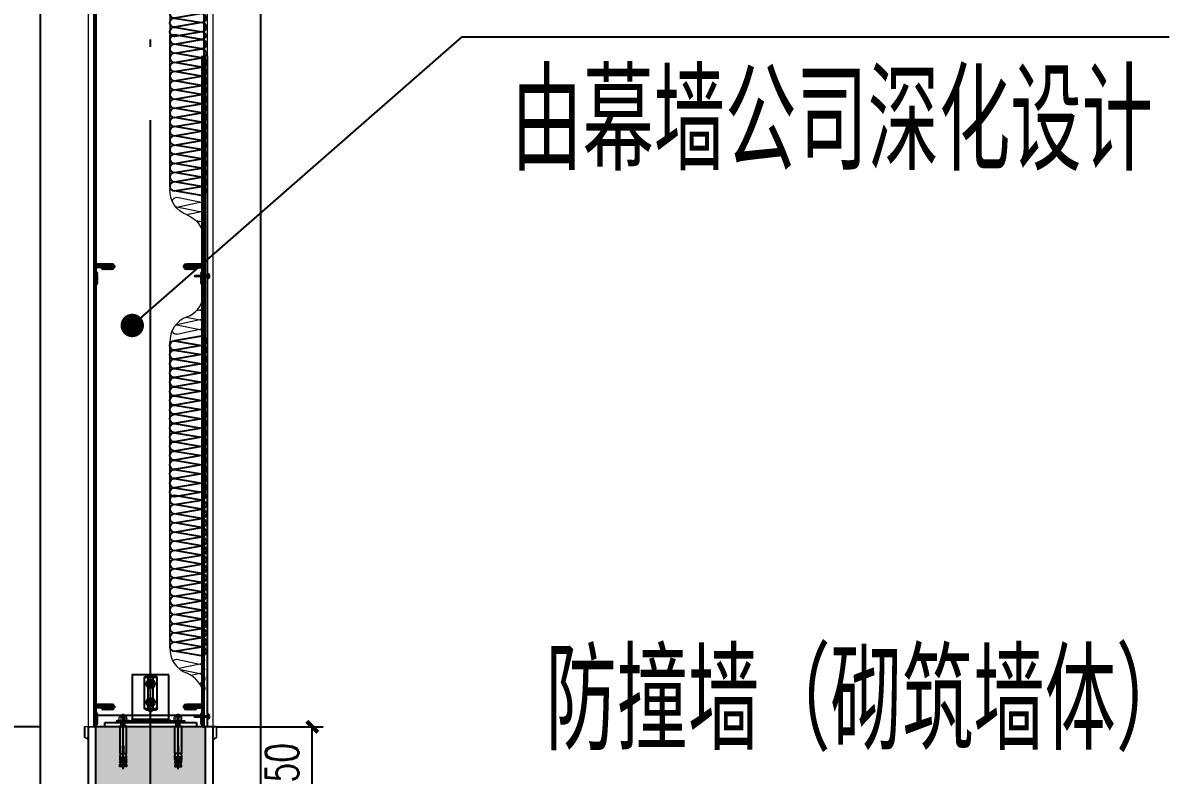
# Model space of a CAD drawing. Extents: x -1899985 to -450366, y 556196 to 2151267.
# Drawn here: x -1752959 to -1749833, y 570126 to 572176 of the extents above; entities that cross this region are included whole.
import ezdxf
from ezdxf.enums import TextEntityAlignment as Align

# ---------------------------------------------------------------- set-up
doc = ezdxf.new("R2010")
doc.units = 0
doc.header["$LTSCALE"] = 1000
doc.header["$MEASUREMENT"] = 0
for name, pattern in [('CENTER', [2, 1.25, -0.25, 0.25, -0.25]), ('DOTE', [2.42, 2, -0.2, 0.02, -0.2]), ('ZN-DASH', [0.35, 0.25, -0.1])]:
    doc.linetypes.add(name, pattern=pattern)
doc.layers.get('Defpoints').update_dxf_attribs({"color": 210})
for name, color, linetype in [('!ZN1-填充-8', 8, 'Continuous'), ('!ZN3-玻璃幕墙-4', 4, 'Continuous'), ('!ZN4-焊缝-8', 8, 'Continuous'), ('!ZN4-辅助材料-1', 1, 'Continuous'), ('!ZN4-配件-11', 11, 'Continuous'), ('!ZN5-钢材投影-40', 40, 'Continuous'), ('!ZN5-钢材断面-2', 2, 'Continuous'), ('!ZN6-虚线-8', 8, 'ZN-DASH'), ('0-钢材投影', 40, 'Continuous'), ('11紧固件', 11, 'Continuous'), ('11配件', 11, 'Continuous'), ('20剖面图$0$AS-COLN', 6, 'Continuous'), ('20剖面图$0$PUB_HATCH', 8, 'Continuous'), ('40钢材投影', 40, 'Continuous'), ('A-AXIS-DOTE', 14, 'DOTE'), ('A-AXIS-DP', 126, 'Continuous'), ('A-AXIS-SYMB', 3, 'Continuous'), ('A-LIN-V', 9, 'Continuous'), ('AS-COLN', 6, 'Continuous'), ('COLUMN', 9, 'Continuous'), ('DOTE', 1, 'CENTER'), ('Fill', 8, 'Continuous'), ('PUB_HATCH', 8, 'Continuous'), ('PUB_TEXT', 7, 'Continuous'), ('五金配件', 11, 'Continuous'), ('焊缝', 8, 'Continuous')]:
    doc.layers.add(name, color=color, linetype=linetype)
for name, color, linetype, lineweight in [('0_CONCRETE-HACH', 8, 'Continuous', 9), ('0_FLASHING-PST', 6, 'Continuous', 15), ('0_SCREW RIVET', 4, 'Continuous', 15), ('welding', 1, 'Continuous', 18), ('彩钢板', 6, 'Continuous', 15)]:
    doc.layers.add(name, color=color, linetype=linetype, lineweight=lineweight)
doc.layers.add('0_INSULATION', color=252, linetype='Continuous', lineweight=9, transparency=0.2)
doc.styles.add('_TCH_DIM', font='SIMPLEX', dxfattribs={"bigfont": 'GBCBIG'})
doc.styles.add('_TCH_DIM_T3', font='SIMPLEX', dxfattribs={"width": 0.705882, "bigfont": 'GBCBIG'})
doc.styles.add('FS', font='simplex.shx', dxfattribs={"width": 0.7, "height": 5, "bigfont": 'TSSDCHN.SHX'})
doc.dimstyles.new('_TCH_ARCH&&30', dxfattribs={"dimtxt": 89.25, "dimasz": 30, "dimexe": 30, "dimexo": 30, "dimgap": 37.875, "dimtad": 1, "dimdec": 0, "dimzin": 0, "dimdsep": 46, "dimtxsty": '_TCH_DIM_T3', "dimblk": 'ARCHTICK', "dimcen": 0.09, "dimclrt": 7, "dimazin": 2, "dimtfac": 1, "dimtdec": 0, "dimtix": 1, "dimtmove": 2, "dimatfit": 3, "dimfxl": 0, "dimtolj": 1, "dimtzin": 0, "dimarcsym": 0})
doc.dimstyles.new('_TCH_ARCH&&80', dxfattribs={"dimtxt": 238, "dimasz": 80, "dimexe": 80, "dimexo": 80, "dimgap": 101, "dimtad": 1, "dimdec": 0, "dimzin": 0, "dimdsep": 46, "dimtxsty": '_TCH_DIM_T3', "dimblk": 'ARCHTICK', "dimcen": 0.09, "dimclrt": 7, "dimazin": 2, "dimtfac": 1, "dimtdec": 0, "dimtix": 1, "dimtmove": 2, "dimatfit": 3, "dimfxl": 0, "dimtolj": 1, "dimtzin": 0, "dimarcsym": 0})

# ---------------------------------------------------------------- blocks, each defined once
blk = doc.blocks.new('G$C845E5159')
at = {"layer": 'COLUMN'}
for points in [[(300, 700), (300, -11000), (-300, -11000), (-300, 700), (300, 700)], [(16800, 700), (16800, -11000), (16200, -11000), (16200, 700), (16800, 700)]]:
    blk.add_lwpolyline(points, dxfattribs=at)
blk = doc.blocks.new('20180403.16475379')
at = {"layer": '!ZN1-填充-8', "ltscale": 2}
blk.add_hatch(color=8, dxfattribs=at).paths.add_polyline_path([(0, -6), (0, 0), (6, 0, -0.414214)])
blk.add_lwpolyline([(0, 0), (0, -6, 0.414214), (6, 0)], format="xyb", dxfattribs=at)
blk = doc.blocks.new('*U64')
at = {"color": 0, "linetype": 'CENTER', "ltscale": 3}
for p, q in [((-14.3, 0), (14.3, 0)), ((0, 14.3), (0, -14.3))]:
    blk.add_line(p, q, dxfattribs=at)
at = {"linetype": 'ByBlock', "ltscale": 10}
blk.add_lwpolyline([(9, 5.2), (0, 10.4), (-9, 5.2), (-9, -5.2), (0, -10.4), (9, -5.2)], close=True, dxfattribs=at)
for radius in [12, 9, 6]:
    blk.add_circle((0, 0), radius, dxfattribs=at)
blk.add_arc((0, 0), 5.19, 180, 90, dxfattribs=at)
blk = doc.blocks.new('ZN-角钢56X56X4')
at = {"layer": '!ZN1-填充-8'}
h = blk.add_hatch(dxfattribs=at)
h.set_pattern_fill('ANSI32', color=256, scale=0.5, style=0)
h.set_pattern_definition([(45, (0, 0), (-3.3676, 3.3676), []), (45, (2.245, 0), (-3.3676, 3.3676), [])])
edge = h.paths.add_edge_path()
edge.add_line((0, 0), (0, 56))
edge.add_line((0, 56), (2.7, 56))
edge.add_arc((2.7, 54.7), 1.33, 360, 90, ccw=False)
edge.add_line((4, 54.7), (4, 10))
edge.add_arc((10, 10), 6, 180, 270)
edge.add_line((10, 4), (54.7, 4))
edge.add_arc((54.7, 2.7), 1.33, 360, 90, ccw=False)
edge.add_line((56, 2.7), (56, 0))
edge.add_line((56, 0), (0, 0))
at = {"layer": '!ZN5-钢材断面-2'}
blk.add_lwpolyline([(0, 0), (0, 56), (2.7, 56, -0.414214), (4, 54.7), (4, 10, 0.414214), (10, 4), (54.7, 4, -0.414214), (56, 2.7), (56, 0), (0, 0)], format="xyb", dxfattribs=at)
blk = doc.blocks.new('2342432')
at = {"layer": '0_INSULATION'}
for p, q in [((-1752476.2, 571366.3), (-1752539.3, 571353.2)), ((-1752512.6, 571373.8), (-1752476.2, 571366.3)), ((-1752476.2, 571392.5), (-1752487.1, 571390.2)), ((-1752483.5, 571394), (-1752476.2, 571392.5)), ((-1752539.3, 571353.2), (-1752476.2, 571340.1)), ((-1752476.2, 571340.1), (-1752539.3, 571326.9)), ((-1752557.8, 570885.5), (-1752557.8, 571304.5)), ((-1752557.8, 571298.9), (-1752557.8, 570885.5)), ((-1752557.8, 570473.3), (-1752557.8, 570885.5)), ((-1752539.4, 570441.6), (-1752476.3, 570428.5)), ((-1752476.3, 570428.5), (-1752533.3, 570416.7)), ((-1752529.1, 570413.2), (-1752476.3, 570402.3)), ((-1752476.3, 570402.3), (-1752499.8, 570397.4))]:
    blk.add_line(p, q, dxfattribs=at)
for centre, radius, start, end in [((-1752539.4, 571444.7), 75.8, 292.1666, 346.2521), ((-1752485.9, 571307), 72, 110.2875, 181.9554), ((-1752485.9, 570470.8), 72, 178.0446, 249.7125), ((-1752541, 570332.4), 77, 9.828, 66.9693)]:
    blk.add_arc(centre, radius, start, end, dxfattribs=at)
at = {"layer": '0_INSULATION', "extrusion": (0, 0, -1)}
for centre, major_axis, ratio, start_param, end_param in [((-1752475.5, 571405.9), (-8.4, -10.7), 0.960759, 4.08278, 5.653576), ((-1752476.2, 571379.4), (0, 13.1), 0.988253, 0, 1.570796), ((-1752476.2, 571379.4), (0, 13.1), 0.988253, 1.570796, 3.141593), ((-1752476.2, 571353.2), (0, 13.1), 0.988253, 0, 1.570796), ((-1752539.3, 571340.1), (0, 13.1), 0.988253, 3.141593, 4.407145), ((-1752539.3, 571340.1), (0, 13.1), 0.988253, 6.139662, 6.283185), ((-1752539.3, 571366.3), (0, 13.1), 0.988253, 3.141593, 3.269368), ((-1752476.2, 571353.2), (0, 13.1), 0.988253, 1.570796, 3.141593), ((-1752476.2, 571327), (0, 13.1), 0.988253, 0, 1.570796), ((-1752476.3, 570441.6), (0, 13.1), 0.988253, 1.570796, 3.141593), ((-1752476.3, 570415.4), (0, 13.1), 0.988253, 0, 1.570796), ((-1752476.3, 570415.4), (0, 13.1), 0.988253, 1.570796, 3.141593), ((-1752475.5, 570388.9), (-8.4, 10.6), 0.960747, 0.629655, 2.200451), ((-1752475.3, 570389.2), (0, 13.1), 0.988253, 1.570796, 3.141593), ((-1752475.3, 570363), (0, 13.1), 0.988253, 0, 1.570796), ((-1752475.3, 570363), (0, 13.1), 0.988253, 1.570796, 2.416555)]:
    blk.add_ellipse(centre, major_axis=major_axis, ratio=ratio, start_param=start_param, end_param=end_param, dxfattribs=at)
at = {"layer": 'Fill'}
for points in [[(-1752459.1, 570885.5, 0.385563), (-1752471.5, 570896.7), (-1752545.5, 570884, -1), (-1752545.5, 570909), (-1752471.5, 570896.7, 1), (-1752471.5, 570921.7), (-1752545.5, 570909, -1), (-1752545.5, 570934), (-1752471.5, 570921.7, 1), (-1752471.5, 570946.7), (-1752545.5, 570934, -1), (-1752545.5, 570959), (-1752471.5, 570946.7, 1), (-1752471.5, 570971.7), (-1752545.5, 570959, -1), (-1752545.5, 570984), (-1752471.5, 570971.7, 1), (-1752471.5, 570996.7), (-1752545.5, 570984, -1), (-1752545.5, 571009), (-1752471.5, 570996.7, 1), (-1752471.5, 571021.7), (-1752545.5, 571009, -1), (-1752545.5, 571034), (-1752471.5, 571021.7, 1), (-1752471.5, 571046.7), (-1752545.5, 571034, -1), (-1752545.5, 571059), (-1752471.5, 571046.7, 1), (-1752471.5, 571071.7), (-1752545.5, 571059, -1), (-1752545.5, 571084), (-1752471.5, 571071.7, 1), (-1752471.5, 571096.7), (-1752545.5, 571084, -1), (-1752545.5, 571109), (-1752471.5, 571096.7, 1), (-1752471.5, 571121.7), (-1752545.5, 571109, -1), (-1752545.5, 571134), (-1752471.5, 571121.7, 1), (-1752471.5, 571146.7), (-1752545.5, 571134, -1), (-1752545.5, 571159), (-1752471.5, 571146.7, 1), (-1752471.5, 571171.7), (-1752545.5, 571159, -1), (-1752545.5, 571184), (-1752471.5, 571171.7, 1), (-1752471.5, 571196.7), (-1752545.5, 571184, -1), (-1752545.5, 571209), (-1752471.5, 571196.7, 1), (-1752471.5, 571221.7), (-1752545.5, 571209, -1), (-1752545.5, 571234), (-1752471.5, 571221.7, 1), (-1752471.5, 571246.7), (-1752545.5, 571234, -1), (-1752545.5, 571259), (-1752471.5, 571246.7, 1), (-1752471.5, 571271.7), (-1752545.5, 571259, -1), (-1752545.5, 571284), (-1752471.5, 571271.7, 1), (-1752471.5, 571296.7), (-1752545.5, 571284, -1), (-1752545.5, 571309), (-1752471.5, 571296.7, 1), (-1752471.5, 571321.7), (-1752545.5, 571309)], [(-1752459.3, 570885.5, -0.355547), (-1752471.5, 570875.5), (-1752545.5, 570888.2, 1), (-1752545.5, 570863.2), (-1752471.5, 570875.5, -1), (-1752471.5, 570850.5), (-1752545.5, 570863.2, 1), (-1752545.5, 570838.2), (-1752471.5, 570850.5, -1), (-1752471.5, 570825.5), (-1752545.5, 570838.2, 1), (-1752545.5, 570813.2), (-1752471.5, 570825.5, -1), (-1752471.5, 570800.5), (-1752545.5, 570813.2, 1), (-1752545.5, 570788.2), (-1752471.5, 570800.5, -1), (-1752471.5, 570775.5), (-1752545.5, 570788.2, 1), (-1752545.5, 570763.2), (-1752471.5, 570775.5, -1), (-1752471.5, 570750.5), (-1752545.5, 570763.2, 1), (-1752545.5, 570738.2), (-1752471.5, 570750.5, -1), (-1752471.5, 570725.5), (-1752545.5, 570738.2, 1), (-1752545.5, 570713.2), (-1752471.5, 570725.5, -1), (-1752471.5, 570700.5), (-1752545.5, 570713.2, 1), (-1752545.5, 570688.2), (-1752471.5, 570700.5, -1), (-1752471.5, 570675.5), (-1752545.5, 570688.2, 1), (-1752545.5, 570663.2), (-1752471.5, 570675.5, -1), (-1752471.5, 570650.5), (-1752545.5, 570663.2, 1), (-1752545.5, 570638.2), (-1752471.5, 570650.5, -1), (-1752471.5, 570625.5), (-1752545.5, 570638.2, 1), (-1752545.5, 570613.2), (-1752471.5, 570625.5, -1), (-1752471.5, 570600.5), (-1752545.5, 570613.2, 1), (-1752545.5, 570588.2), (-1752471.5, 570600.5, -1), (-1752471.5, 570575.5), (-1752545.5, 570588.2, 1), (-1752545.5, 570563.2), (-1752471.5, 570575.5, -1), (-1752471.5, 570550.5), (-1752545.5, 570563.2, 1), (-1752545.5, 570538.2), (-1752471.5, 570550.5, -1), (-1752471.5, 570525.5), (-1752545.5, 570538.2, 1), (-1752545.5, 570513.2), (-1752471.5, 570525.5, -1), (-1752471.5, 570500.5), (-1752545.5, 570513.2, 1), (-1752545.5, 570488.2), (-1752471.5, 570500.5, -1), (-1752471.5, 570475.5), (-1752545.5, 570488.2, 1), (-1752545.5, 570463.2), (-1752471.5, 570475.5, -1), (-1752471.5, 570450.5), (-1752545.5, 570463.2)]]:
    blk.add_lwpolyline(points, format="xyb", dxfattribs=at)
blk = doc.blocks.new('_ArchTick')
at = {"color": 0, "linetype": 'ByBlock', "const_width": 0.4}
blk.add_lwpolyline([(-0.5, -0.5), (0.5, 0.5)], dxfattribs=at)
blk = doc.blocks.new('*D540')
at = {"layer": 'A-AXIS-DP', "color": 0, "lineweight": -2}
for p, q in [((-1752861.7, 570476.7), (-1753292.3, 570476.7)), ((-1753212.3, 568476.7), (-1753212.3, 570476.7)), ((-1752861.7, 568476.7), (-1753292.3, 568476.7))]:
    blk.add_line(p, q, dxfattribs=at)
at = {"layer": 'Defpoints', "color": 0}
for p in [(-1753212.3, 570476.7), (-1752781.7, 570476.7), (-1752781.7, 568476.7)]:
    blk.add_point(p, dxfattribs=at)
at = {"layer": 'A-AXIS-DP', "color": 0, "lineweight": -2, "xscale": 80, "yscale": 80, "zscale": 80}
for p, rotation in [((-1753212.3, 570476.7), 90), ((-1753212.3, 568476.7), 270)]:
    blk.add_blockref('_ArchTick', p, dxfattribs=dict(at, rotation=rotation))
at = {"layer": 'A-AXIS-DP', "color": 7, "insert": (-1753432.3, 569476.7), "char_height": 238, "attachment_point": 5, "rotation": 90, "style": '_TCH_DIM_T3'}
blk.add_mtext('\\A1;2000', dxfattribs=at)
blk = doc.blocks.new('_FZH')
blk.add_lwpolyline([(-0.5, -0.5), (0.5, -0.5), (0.5, 0.5), (-0.5, 0.5)], close=True)
at = {"layer": 'PUB_HATCH'}
blk.add_solid([(-0.5, -0.5), (0.5, -0.5), (-0.5, 0.5), (0.5, 0.5)], dxfattribs=at)
blk = doc.blocks.new('*D542')
at = {"layer": 'A-AXIS-DP', "color": 0, "lineweight": -2}
for p, q in [((-1752380.4, 570476.7), (-1752089.5, 570476.7)), ((-1752119.5, 570226.7), (-1752119.5, 570476.7)), ((-1752380.4, 570226.7), (-1752089.5, 570226.7))]:
    blk.add_line(p, q, dxfattribs=at)
at = {"layer": 'Defpoints', "color": 0}
for p in [(-1752410.4, 570476.7), (-1752119.5, 570476.7), (-1752410.4, 570226.7)]:
    blk.add_point(p, dxfattribs=at)
at = {"layer": 'A-AXIS-DP', "color": 0, "lineweight": -2, "xscale": 30, "yscale": 30, "zscale": 30}
for p, rotation in [((-1752119.5, 570476.7), 90), ((-1752119.5, 570226.7), 270)]:
    blk.add_blockref('_ArchTick', p, dxfattribs=dict(at, rotation=rotation))
at = {"layer": 'A-AXIS-DP', "color": 7, "insert": (-1752202, 570351.7), "char_height": 89.25, "attachment_point": 5, "rotation": 90, "style": '_TCH_DIM_T3'}
blk.add_mtext('\\A1;250', dxfattribs=at)
blk = doc.blocks.new('53456465')
at = {"layer": '!ZN4-焊缝-8', "color": 8, "ltscale": 20}
for centre, start, end in [((-1752710.4, 571711.5), 270, 90), ((-1752710.4, 571711.5), 270, 330), ((-1752710.4, 571706.5), 270, 30), ((-1752704.7, 571732.7), 60, 180), ((-1752699.7, 571732.7), 60, 180), ((-1752699.7, 571732.7), 120, 180), ((-1752694.7, 571732.7), 60, 180), ((-1752694.7, 571732.7), 120, 180), ((-1752690.3, 571728.7), 180, 300), ((-1752689.7, 571732.7), 60, 180), ((-1752689.7, 571732.7), 120, 180), ((-1752685.3, 571728.7), 180, 300), ((-1752685.3, 571728.7), 180, 240), ((-1752684.7, 571732.7), 60, 180), ((-1752684.7, 571732.7), 120, 180), ((-1752680.3, 571728.7), 180, 300), ((-1752680.3, 571728.7), 180, 240), ((-1752679.7, 571732.7), 60, 180), ((-1752679.7, 571732.7), 120, 180), ((-1752675.3, 571728.7), 180, 300), ((-1752675.3, 571728.7), 180, 240), ((-1752674.7, 571732.7), 60, 180), ((-1752674.7, 571732.7), 120, 180), ((-1752670.3, 571728.7), 180, 300), ((-1752670.3, 571728.7), 180, 240), ((-1752669.7, 571732.7), 60, 180), ((-1752669.7, 571732.7), 120, 180), ((-1752665.3, 571728.7), 180, 0), ((-1752665.3, 571728.7), 180, 240), ((-1752664.7, 571732.7), 0, 180), ((-1752664.7, 571732.7), 120, 180), ((-1752464.1, 571732.7), 0, 180), ((-1752463.5, 571728.7), 180, 0), ((-1752459.1, 571732.7), 0, 120), ((-1752464.1, 571732.7), 0, 60), ((-1752463.5, 571728.7), 300, 0), ((-1752458.5, 571728.7), 240, 0), ((-1752454.1, 571732.7), 0, 120), ((-1752459.1, 571732.7), 0, 60), ((-1752458.5, 571728.7), 300, 0), ((-1752453.5, 571728.7), 240, 0), ((-1752449.1, 571732.7), 0, 120), ((-1752454.1, 571732.7), 0, 60), ((-1752453.5, 571728.7), 300, 0), ((-1752448.5, 571728.7), 240, 0), ((-1752444.1, 571732.7), 0, 120), ((-1752449.1, 571732.7), 0, 60), ((-1752448.5, 571728.7), 300, 0), ((-1752443.5, 571728.7), 240, 0), ((-1752439.1, 571732.7), 0, 120), ((-1752444.1, 571732.7), 0, 60), ((-1752443.5, 571728.7), 300, 0), ((-1752438.5, 571728.7), 240, 0), ((-1752434.1, 571732.7), 0, 120), ((-1752439.1, 571732.7), 0, 60), ((-1752429.1, 571732.7), 0, 120), ((-1752434.1, 571732.7), 0, 60), ((-1752424.1, 571732.7), 0, 120), ((-1752429.1, 571732.7), 0, 60), ((-1752418.4, 571711.5), 90, 270), ((-1752418.4, 571706.5), 150, 270), ((-1752418.4, 571711.5), 210, 270), ((-1752710.4, 571706.5), 270, 330), ((-1752710.4, 571701.5), 270, 30), ((-1752710.4, 571701.5), 270, 330), ((-1752710.4, 571696.5), 270, 30), ((-1752710.4, 571696.5), 270, 330), ((-1752710.4, 571691.5), 270, 30), ((-1752710.4, 571691.5), 270, 330), ((-1752710.4, 571686.5), 270, 30), ((-1752418.4, 571701.5), 150, 270), ((-1752418.4, 571696.5), 150, 270), ((-1752418.4, 571691.5), 150, 270), ((-1752418.4, 571686.5), 150, 270), ((-1752418.4, 571706.5), 210, 270), ((-1752418.4, 571701.5), 210, 270), ((-1752418.4, 571696.5), 210, 270), ((-1752418.4, 571691.5), 210, 270), ((-1752704.7, 570532.7), 60, 180), ((-1752699.7, 570532.7), 60, 180), ((-1752699.7, 570532.7), 120, 180), ((-1752694.7, 570532.7), 60, 180), ((-1752694.7, 570532.7), 120, 180), ((-1752690.3, 570528.7), 180, 300), ((-1752689.7, 570532.7), 60, 180), ((-1752689.7, 570532.7), 120, 180), ((-1752685.3, 570528.7), 180, 300), ((-1752685.3, 570528.7), 180, 240), ((-1752684.7, 570532.7), 60, 180), ((-1752684.7, 570532.7), 120, 180), ((-1752680.3, 570528.7), 180, 300), ((-1752680.3, 570528.7), 180, 240), ((-1752679.7, 570532.7), 60, 180), ((-1752679.7, 570532.7), 120, 180), ((-1752675.3, 570528.7), 180, 300), ((-1752675.3, 570528.7), 180, 240), ((-1752674.7, 570532.7), 60, 180), ((-1752674.7, 570532.7), 120, 180), ((-1752670.3, 570528.7), 180, 300), ((-1752670.3, 570528.7), 180, 240), ((-1752669.7, 570532.7), 60, 180), ((-1752669.7, 570532.7), 120, 180), ((-1752665.3, 570528.7), 180, 0), ((-1752665.3, 570528.7), 180, 240), ((-1752664.7, 570532.7), 0, 180), ((-1752664.7, 570532.7), 120, 180), ((-1752464.1, 570532.7), 0, 180), ((-1752463.5, 570528.7), 180, 0), ((-1752459.1, 570532.7), 0, 120), ((-1752464.1, 570532.7), 0, 60), ((-1752463.5, 570528.7), 300, 0), ((-1752458.5, 570528.7), 240, 0), ((-1752454.1, 570532.7), 0, 120), ((-1752459.1, 570532.7), 0, 60), ((-1752458.5, 570528.7), 300, 0), ((-1752453.5, 570528.7), 240, 0), ((-1752449.1, 570532.7), 0, 120), ((-1752454.1, 570532.7), 0, 60), ((-1752453.5, 570528.7), 300, 0), ((-1752448.5, 570528.7), 240, 0), ((-1752444.1, 570532.7), 0, 120), ((-1752449.1, 570532.7), 0, 60), ((-1752448.5, 570528.7), 300, 0), ((-1752443.5, 570528.7), 240, 0), ((-1752439.1, 570532.7), 0, 120), ((-1752444.1, 570532.7), 0, 60), ((-1752443.5, 570528.7), 300, 0), ((-1752438.5, 570528.7), 240, 0), ((-1752434.1, 570532.7), 0, 120), ((-1752439.1, 570532.7), 0, 60), ((-1752429.1, 570532.7), 0, 120), ((-1752434.1, 570532.7), 0, 60), ((-1752424.1, 570532.7), 0, 120), ((-1752429.1, 570532.7), 0, 60), ((-1752710.4, 570511.5), 270, 90), ((-1752710.4, 570511.5), 270, 330), ((-1752710.4, 570506.5), 270, 30), ((-1752710.4, 570506.5), 270, 330), ((-1752710.4, 570501.5), 270, 30), ((-1752710.4, 570501.5), 270, 330), ((-1752710.4, 570496.5), 270, 30), ((-1752710.4, 570496.5), 270, 330), ((-1752710.4, 570491.5), 270, 30), ((-1752710.4, 570491.5), 270, 330), ((-1752710.4, 570486.5), 270, 30), ((-1752418.4, 570511.5), 90, 270), ((-1752418.4, 570506.5), 150, 270), ((-1752418.4, 570501.5), 150, 270), ((-1752418.4, 570496.5), 150, 270), ((-1752418.4, 570491.5), 150, 270), ((-1752418.4, 570486.5), 150, 270), ((-1752418.4, 570511.5), 210, 270), ((-1752418.4, 570506.5), 210, 270), ((-1752418.4, 570501.5), 210, 270), ((-1752418.4, 570496.5), 210, 270), ((-1752418.4, 570491.5), 210, 270)]:
    blk.add_arc(centre, 5, start, end, dxfattribs=at)
at = {"layer": '!ZN4-辅助材料-1'}
for points in [[(-1752542.9, 570611.2, 0.57735), (-1752548.9, 570614.6, -0.267949), (-1752546.9, 570611.2, 0.57735), (-1752552.9, 570614.6, -0.267949), (-1752550.9, 570611.2, 0.57735), (-1752556.9, 570614.6, -0.267949), (-1752554.9, 570611.2, 0.57735), (-1752560.9, 570614.6, -0.267949), (-1752558.9, 570611.2, 0.57735), (-1752564.9, 570614.6, -0.267949), (-1752562.9, 570611.2, 0.57735), (-1752568.9, 570614.6, -0.267949), (-1752566.9, 570611.2, 1), (-1752574.9, 570611.2, 1)], [(-1752542.9, 570526.2, -0.57735), (-1752548.9, 570522.7, 0.267949), (-1752546.9, 570526.2, -0.57735), (-1752552.9, 570522.7, 0.267949), (-1752550.9, 570526.2, -0.57735), (-1752556.9, 570522.7, 0.267949), (-1752554.9, 570526.2, -0.57735), (-1752560.9, 570522.7, 0.267949), (-1752558.9, 570526.2, -0.57735), (-1752564.9, 570522.7, 0.267949), (-1752562.9, 570526.2, -0.57735), (-1752568.9, 570522.7, 0.267949), (-1752566.9, 570526.2, -1), (-1752574.9, 570526.2, -1)]]:
    blk.add_lwpolyline(points, format="xyb", dxfattribs=at)
at = {"layer": '!ZN5-钢材投影-40'}
for p, q in [((-1752714.4, 578848.7), (-1752714.4, 572304.7)), ((-1752414.4, 572304.7), (-1752414.4, 578848.7)), ((-1752714.4, 572304.7), (-1752714.4, 571104.7)), ((-1752414.4, 571104.7), (-1752414.4, 572304.7)), ((-1752714.4, 571104.7), (-1752714.4, 570508.7)), ((-1752414.4, 570508.7), (-1752414.4, 571104.7)), ((-1752714.4, 570508.7), (-1752414.4, 570508.7))]:
    blk.add_line(p, q, dxfattribs=at)
at = {"layer": '!ZN5-钢材投影-40', "ltscale": 50}
blk.add_line((-1752510.4, 570496.7), (-1752610.4, 570496.7), dxfattribs=at)
at = {"layer": '!ZN5-钢材投影-40'}
for points in [[(-1752510.4, 570618.7), (-1752610.4, 570618.7), (-1752610.4, 570488.7), (-1752510.4, 570488.7)], [(-1752542.9, 570611.2), (-1752577.9, 570611.2), (-1752577.9, 570526.2), (-1752542.9, 570526.2), (-1752542.9, 570611.2)]]:
    blk.add_lwpolyline(points, close=True, dxfattribs=at)
at = {"layer": '!ZN6-虚线-8', "ltscale": 30}
for p, q in [((-1752715, 578848.7), (-1752715, 572304.7)), ((-1752709.4, 578848.7), (-1752709.4, 572304.7)), ((-1752715, 572304.7), (-1752715, 571104.7)), ((-1752709.4, 572304.7), (-1752709.4, 571104.7)), ((-1752419.4, 571104.7), (-1752419.4, 572304.7)), ((-1752405.8, 572304.7), (-1752405.8, 571104.7)), ((-1752715, 571104.7), (-1752715, 570476.7)), ((-1752709.4, 571104.7), (-1752709.4, 570508.7)), ((-1752419.4, 570508.7), (-1752419.4, 571104.7)), ((-1752405.8, 571104.7), (-1752405.8, 570477.6))]:
    blk.add_line(p, q, dxfattribs=at)
at = {"layer": '!ZN6-虚线-8', "linetype": 'ZN-DASH', "ltscale": 20}
for p, q in [((-1752566.9, 570609.9), (-1752566.9, 570612.9)), ((-1752566.9, 570526.9), (-1752566.9, 570609.9)), ((-1752553.9, 570612.9), (-1752553.9, 570609.9)), ((-1752553.9, 570609.9), (-1752553.9, 570526.9)), ((-1752566.9, 570524.9), (-1752566.9, 570526.9)), ((-1752553.9, 570526.9), (-1752553.9, 570524.9))]:
    blk.add_line(p, q, dxfattribs=at)
for centre, start, end in [((-1752560.4, 570612.9), 0, 180), ((-1752560.4, 570524.9), 180, 0)]:
    blk.add_arc(centre, 6.5, start, end, dxfattribs=at)
at = {"layer": '0-钢材投影', "ltscale": 10}
for p, q in [((-1752685.4, 570476.7), (-1752685.4, 570488.7)), ((-1752435.4, 570488.7), (-1752435.4, 570476.7))]:
    blk.add_line(p, q, dxfattribs=at)
at = {"layer": '0_CONCRETE-HACH'}
blk.add_line((-1752730.4, 570476.7, 0), (-1752710.4, 570476.7, 0), dxfattribs=at)
at = {"layer": '0_FLASHING-PST'}
for p, q in [((-1752715, 570477.6), (-1752715, 570523.5)), ((-1752715, 570523.5), (-1752714.4, 570523.5)), ((-1752714.4, 570523.5), (-1752714.4, 570477)), ((-1752413.8, 570523.5), (-1752414.4, 570523.5)), ((-1752414.4, 570523.5), (-1752414.4, 570477)), ((-1752413.8, 570477.6), (-1752413.8, 570523.5)), ((-1752740.4, 570447.6), (-1752740.4, 570477.6)), ((-1752740.4, 570477.6), (-1752715, 570477.6)), ((-1752714.4, 570477), (-1752739.8, 570477)), ((-1752739.8, 570477), (-1752739.8, 570447.9)), ((-1752414.4, 570477), (-1752381, 570477)), ((-1752380.4, 570477.6), (-1752413.8, 570477.6)), ((-1752381, 570477), (-1752381, 570447.9)), ((-1752380.4, 570447.6), (-1752380.4, 570477.6)), ((-1752732.4, 570443), (-1752740.4, 570447.6)), ((-1752739.8, 570447.9), (-1752733, 570444)), ((-1752733, 570444), (-1752733, 570447.6)), ((-1752733, 570447.6), (-1752732.4, 570447.6)), ((-1752732.4, 570447.6), (-1752732.4, 570443)), ((-1752388.4, 570447.6), (-1752388.4, 570443)), ((-1752388.4, 570443), (-1752380.4, 570447.6)), ((-1752387.8, 570447.6), (-1752388.4, 570447.6)), ((-1752381, 570447.9), (-1752387.8, 570444)), ((-1752387.8, 570444), (-1752387.8, 570447.6))]:
    blk.add_line(p, q, dxfattribs=at)
at = {"layer": '0_INSULATION'}
for p, q in [((-1752411.8, 572304.7), (-1752411.8, 571104.7)), ((-1752415.8, 571645.9), (-1752415.1, 571764.8))]:
    blk.add_line(p, q, dxfattribs=at)
at = {"layer": '0_INSULATION', "extrusion": (0, 0, -1)}
for centre, start_param, end_param in [((-1752489.4, 570647.7), 5.406397, 6.283185), ((-1752489.3, 570359.3), 6.139662, 6.283185), ((-1752489.3, 570385.5), 3.141593, 3.269368)]:
    blk.add_ellipse(centre, major_axis=(0, 13.1), ratio=0.988253, start_param=start_param, end_param=end_param, dxfattribs=at)
at = {"layer": '0_SCREW RIVET'}
for p, q in [((-1752441.8, 571704.7), (-1752440, 571706.9)), ((-1752440, 571702.4), (-1752441.8, 571704.7)), ((-1752434.6, 571706.9), (-1752440, 571706.9)), ((-1752435, 571702.4), (-1752440, 571702.4)), ((-1752432.8, 571702.4), (-1752434.5, 571702.4)), ((-1752432.4, 571706.9), (-1752434.1, 571706.9)), ((-1752430.6, 571702.4), (-1752432.3, 571702.4)), ((-1752430.2, 571706.9), (-1752431.9, 571706.9)), ((-1752428.4, 571702.4), (-1752430.1, 571702.4)), ((-1752428, 571706.9), (-1752429.7, 571706.9)), ((-1752426.2, 571702.4), (-1752427.9, 571702.4)), ((-1752425.8, 571706.9), (-1752427.5, 571706.9)), ((-1752423.9, 571702.4), (-1752425.7, 571702.4)), ((-1752423.6, 571706.9), (-1752425.3, 571706.9)), ((-1752421.7, 571702.4), (-1752423.4, 571702.4)), ((-1752421.3, 571706.9), (-1752423.1, 571706.9)), ((-1752419.5, 571702.4), (-1752421.2, 571702.4)), ((-1752419.1, 571706.9), (-1752420.8, 571706.9)), ((-1752417.3, 571702.4), (-1752419, 571702.4)), ((-1752416.9, 571706.9), (-1752418.6, 571706.9)), ((-1752415.1, 571702.4), (-1752416.8, 571702.4)), ((-1752414.7, 571706.9), (-1752416.4, 571706.9)), ((-1752412.9, 571702.4), (-1752414.6, 571702.4)), ((-1752412.5, 571706.9), (-1752414.2, 571706.9)), ((-1752410.7, 571702.4), (-1752412.4, 571702.4)), ((-1752410.3, 571706.9), (-1752412, 571706.9)), ((-1752408.5, 571702.4), (-1752410.2, 571702.4)), ((-1752408.1, 571706.9), (-1752409.8, 571706.9)), ((-1752405.8, 571702.4), (-1752408, 571702.4)), ((-1752405.8, 571706.9), (-1752407.6, 571706.9)), ((-1752441.8, 570504.7), (-1752440, 570506.9)), ((-1752440, 570502.4), (-1752441.8, 570504.7)), ((-1752434.6, 570506.9), (-1752440, 570506.9)), ((-1752435, 570502.4), (-1752440, 570502.4)), ((-1752432.8, 570502.4), (-1752434.5, 570502.4)), ((-1752432.4, 570506.9), (-1752434.1, 570506.9)), ((-1752430.6, 570502.4), (-1752432.3, 570502.4)), ((-1752430.2, 570506.9), (-1752431.9, 570506.9)), ((-1752428.4, 570502.4), (-1752430.1, 570502.4)), ((-1752428, 570506.9), (-1752429.7, 570506.9)), ((-1752426.2, 570502.4), (-1752427.9, 570502.4)), ((-1752425.8, 570506.9), (-1752427.5, 570506.9)), ((-1752423.9, 570502.4), (-1752425.7, 570502.4)), ((-1752423.6, 570506.9), (-1752425.3, 570506.9)), ((-1752421.7, 570502.4), (-1752423.4, 570502.4)), ((-1752421.3, 570506.9), (-1752423.1, 570506.9)), ((-1752419.5, 570502.4), (-1752421.2, 570502.4)), ((-1752419.1, 570506.9), (-1752420.8, 570506.9)), ((-1752417.3, 570502.4), (-1752419, 570502.4)), ((-1752416.9, 570506.9), (-1752418.6, 570506.9)), ((-1752415.1, 570502.4), (-1752416.8, 570502.4)), ((-1752414.7, 570506.9), (-1752416.4, 570506.9)), ((-1752412.9, 570502.4), (-1752414.6, 570502.4)), ((-1752412.5, 570506.9), (-1752414.2, 570506.9)), ((-1752410.7, 570502.4), (-1752412.4, 570502.4)), ((-1752410.3, 570506.9), (-1752412, 570506.9)), ((-1752408.5, 570502.4), (-1752410.2, 570502.4)), ((-1752408.1, 570506.9), (-1752409.8, 570506.9)), ((-1752405.8, 570502.4), (-1752408, 570502.4)), ((-1752405.8, 570506.9), (-1752407.6, 570506.9))]:
    blk.add_line(p, q, dxfattribs=at)
for points in [[(-1752403.8, 571700.2), (-1752403.8, 571709.2), (-1752405.8, 571709.2), (-1752405.8, 571700.2)], [(-1752432.8, 571702.4), (-1752432.4, 571706.9), (-1752432.1, 571707.4), (-1752431.9, 571706.9), (-1752432.3, 571702.4), (-1752432.6, 571701.9)], [(-1752430.6, 571702.4), (-1752430.2, 571706.9), (-1752429.9, 571707.4), (-1752429.7, 571706.9), (-1752430.1, 571702.4), (-1752430.4, 571701.9)], [(-1752428.4, 571702.4), (-1752428, 571706.9), (-1752427.7, 571707.4), (-1752427.5, 571706.9), (-1752427.9, 571702.4), (-1752428.2, 571701.9)], [(-1752426.2, 571702.4), (-1752425.8, 571706.9), (-1752425.5, 571707.4), (-1752425.3, 571706.9), (-1752425.7, 571702.4), (-1752425.9, 571701.9)], [(-1752423.9, 571702.4), (-1752423.6, 571706.9), (-1752423.3, 571707.4), (-1752423.1, 571706.9), (-1752423.4, 571702.4), (-1752423.7, 571701.9)], [(-1752421.7, 571702.4), (-1752421.3, 571706.9), (-1752421, 571707.4), (-1752420.8, 571706.9), (-1752421.2, 571702.4), (-1752421.5, 571701.9)], [(-1752419.5, 571702.4), (-1752419.1, 571706.9), (-1752418.8, 571707.4), (-1752418.6, 571706.9), (-1752419, 571702.4), (-1752419.3, 571701.9)], [(-1752417.3, 571702.4), (-1752416.9, 571706.9), (-1752416.6, 571707.4), (-1752416.4, 571706.9), (-1752416.8, 571702.4), (-1752417.1, 571701.9)], [(-1752415.1, 571702.4), (-1752414.7, 571706.9), (-1752414.4, 571707.4), (-1752414.2, 571706.9), (-1752414.6, 571702.4), (-1752414.9, 571701.9)], [(-1752412.9, 571702.4), (-1752412.5, 571706.9), (-1752412.2, 571707.4), (-1752412, 571706.9), (-1752412.4, 571702.4), (-1752412.7, 571701.9)], [(-1752410.7, 571702.4), (-1752410.3, 571706.9), (-1752410, 571707.4), (-1752409.8, 571706.9), (-1752410.2, 571702.4), (-1752410.5, 571701.9)], [(-1752408.5, 571702.4), (-1752408.1, 571706.9), (-1752407.8, 571707.4), (-1752407.6, 571706.9), (-1752408, 571702.4), (-1752408.3, 571701.9)], [(-1752432.8, 570502.4), (-1752432.4, 570506.9), (-1752432.1, 570507.4), (-1752431.9, 570506.9), (-1752432.3, 570502.4), (-1752432.6, 570501.9)], [(-1752430.6, 570502.4), (-1752430.2, 570506.9), (-1752429.9, 570507.4), (-1752429.7, 570506.9), (-1752430.1, 570502.4), (-1752430.4, 570501.9)], [(-1752428.4, 570502.4), (-1752428, 570506.9), (-1752427.7, 570507.4), (-1752427.5, 570506.9), (-1752427.9, 570502.4), (-1752428.2, 570501.9)], [(-1752426.2, 570502.4), (-1752425.8, 570506.9), (-1752425.5, 570507.4), (-1752425.3, 570506.9), (-1752425.7, 570502.4), (-1752425.9, 570501.9)], [(-1752423.9, 570502.4), (-1752423.6, 570506.9), (-1752423.3, 570507.4), (-1752423.1, 570506.9), (-1752423.4, 570502.4), (-1752423.7, 570501.9)], [(-1752421.7, 570502.4), (-1752421.3, 570506.9), (-1752421, 570507.4), (-1752420.8, 570506.9), (-1752421.2, 570502.4), (-1752421.5, 570501.9)], [(-1752419.5, 570502.4), (-1752419.1, 570506.9), (-1752418.8, 570507.4), (-1752418.6, 570506.9), (-1752419, 570502.4), (-1752419.3, 570501.9)], [(-1752417.3, 570502.4), (-1752416.9, 570506.9), (-1752416.6, 570507.4), (-1752416.4, 570506.9), (-1752416.8, 570502.4), (-1752417.1, 570501.9)], [(-1752415.1, 570502.4), (-1752414.7, 570506.9), (-1752414.4, 570507.4), (-1752414.2, 570506.9), (-1752414.6, 570502.4), (-1752414.9, 570501.9)], [(-1752412.9, 570502.4), (-1752412.5, 570506.9), (-1752412.2, 570507.4), (-1752412, 570506.9), (-1752412.4, 570502.4), (-1752412.7, 570501.9)], [(-1752410.7, 570502.4), (-1752410.3, 570506.9), (-1752410, 570507.4), (-1752409.8, 570506.9), (-1752410.2, 570502.4), (-1752410.5, 570501.9)], [(-1752408.5, 570502.4), (-1752408.1, 570506.9), (-1752407.8, 570507.4), (-1752407.6, 570506.9), (-1752408, 570502.4), (-1752408.3, 570501.9)], [(-1752403.8, 570500.2), (-1752403.8, 570509.2), (-1752405.8, 570509.2), (-1752405.8, 570500.2)]]:
    blk.add_lwpolyline(points, close=True, dxfattribs=at)
for points in [[(-1752403.1, 571697.7, 0.414214), (-1752399.1, 571701.7), (-1752399.1, 571707.7, 0.414214), (-1752403.1, 571711.7), (-1752403, 571711.7), (-1752403.8, 571711.7), (-1752403.8, 571697.7), (-1752403, 571697.7)], [(-1752403.1, 570497.7, 0.414214), (-1752399.1, 570501.7), (-1752399.1, 570507.7, 0.414214), (-1752403.1, 570511.7), (-1752403, 570511.7), (-1752403.8, 570511.7), (-1752403.8, 570497.7), (-1752403, 570497.7)]]:
    blk.add_lwpolyline(points, format="xyb", close=True, dxfattribs=at)
for points in [[(-1752441.8, 571704.7), (-1752433.2, 571706), (-1752434.6, 571706.7), (-1752434.6, 571706.6), (-1752435.1, 571706.9)], [(-1752434.2, 571705.9), (-1752434.5, 571702.4), (-1752434.8, 571701.9), (-1752435, 571702.4), (-1752434.7, 571705.8)], [(-1752434.1, 571706.4), (-1752434.1, 571706.9), (-1752434.3, 571707.4), (-1752434.6, 571706.9), (-1752434.6, 571706.6)], [(-1752441.8, 570504.7), (-1752433.2, 570506), (-1752434.6, 570506.7), (-1752434.6, 570506.6), (-1752435.1, 570506.9)], [(-1752434.2, 570505.9), (-1752434.5, 570502.4), (-1752434.8, 570501.9), (-1752435, 570502.4), (-1752434.7, 570505.8)], [(-1752434.1, 570506.4), (-1752434.1, 570506.9), (-1752434.3, 570507.4), (-1752434.6, 570506.9), (-1752434.6, 570506.6)]]:
    blk.add_lwpolyline(points, dxfattribs=at)
at = {"layer": '11配件'}
for points in [[(-1752643.4, 570403.7), (-1752644.4, 570393.7), (-1752626.4, 570393.7), (-1752627.4, 570403.7)], [(-1752477.4, 570403.7), (-1752476.4, 570393.7), (-1752494.4, 570393.7), (-1752493.4, 570403.7)], [(-1752644.4, 570387.7), (-1752626.4, 570387.7), (-1752626.4, 570391.7), (-1752644.4, 570391.7), (-1752644.4, 570387.7), (-1752643.4, 570381.7)], [(-1752626.4, 570387.7), (-1752627.4, 570381.7), (-1752626.4, 570380.7), (-1752626.4, 570379.7), (-1752627.4, 570378.7), (-1752643.4, 570378.7), (-1752644.4, 570379.7), (-1752644.4, 570380.7), (-1752643.4, 570381.7), (-1752627.4, 570381.7)], [(-1752629.4, 570378.7), (-1752626.4, 570371.7), (-1752626.4, 570368.7), (-1752644.4, 570368.7), (-1752644.4, 570371.7), (-1752641.4, 570378.7)], [(-1752626.4, 570371.7), (-1752644.4, 570371.7)], [(-1752642.9, 570391.7), (-1752642.9, 570393.7)], [(-1752627.9, 570391.7), (-1752627.9, 570393.7)], [(-1752476.4, 570387.7), (-1752494.4, 570387.7), (-1752494.4, 570391.7), (-1752476.4, 570391.7), (-1752476.4, 570387.7), (-1752477.4, 570381.7)], [(-1752494.4, 570387.7), (-1752493.4, 570381.7), (-1752494.4, 570380.7), (-1752494.4, 570379.7), (-1752493.4, 570378.7), (-1752477.4, 570378.7), (-1752476.4, 570379.7), (-1752476.4, 570380.7), (-1752477.4, 570381.7), (-1752493.4, 570381.7)], [(-1752491.4, 570378.7), (-1752494.4, 570371.7), (-1752494.4, 570368.7), (-1752476.4, 570368.7), (-1752476.4, 570371.7), (-1752479.4, 570378.7)], [(-1752494.4, 570371.7), (-1752476.4, 570371.7)], [(-1752492.9, 570391.7), (-1752492.9, 570393.7)], [(-1752477.9, 570391.7), (-1752477.9, 570393.7)]]:
    blk.add_lwpolyline(points, dxfattribs=at)
at = {"layer": '20剖面图$0$AS-COLN'}
blk.add_line((-1752410.4, 570476.7), (-1752710.4, 570476.7), dxfattribs=at)
at = {"layer": '20剖面图$0$PUB_HATCH', "linetype": 'Continuous'}
blk.add_line((-1752486.7, 570417.5), (-1752486.7, 570417.5), dxfattribs=at)
at = {"layer": 'A-AXIS-SYMB'}
for p, q in [((-1752610.4, 571570.3), (-1751710.6, 572356.5)), ((-1752610.4, 571570.3), (-1751710.6, 572356.5)), ((-1751710.6, 572356.5), (-1749783.4, 572356.5))]:
    blk.add_line(p, q, dxfattribs=at)
at = {"layer": 'A-AXIS-SYMB', "const_width": 32}
blk.add_lwpolyline([(-1752622.4, 571559.8, 1), (-1752598.4, 571580.8, 1)], format="xyb", close=True, dxfattribs=at)
blk.add_lwpolyline([(-1752622.4, 571559.8, 1), (-1752598.4, 571580.8, 1)], format="xyb", close=True, dxfattribs=at)
at = {"layer": 'A-LIN-V'}
for p, q in [((-1752730.4, 570476.7), (-1752730.4, 568476.7)), ((-1752390.4, 570476.7), (-1752390.4, 568476.7))]:
    blk.add_line(p, q, dxfattribs=at)
at = {"layer": '五金配件'}
for p, q in [((-1752640.4, 570508.5), (-1752630.4, 570508.5)), ((-1752480.4, 570508.5), (-1752490.4, 570508.5))]:
    blk.add_line(p, q, dxfattribs=at)
at = {"layer": '彩钢板'}
for p, q in [((-1752730.4, 578848.7), (-1752730.4, 572304.7)), ((-1752714.4, 578848.7), (-1752714.4, 572304.7)), ((-1752406.4, 578848.7), (-1752406.4, 572304.7)), ((-1752390.4, 578848.7), (-1752390.4, 572304.7)), ((-1752730.4, 572304.7), (-1752730.4, 571104.7)), ((-1752714.4, 572304.7), (-1752714.4, 571104.7)), ((-1752406.4, 572304.7), (-1752406.4, 571104.7)), ((-1752390.4, 572304.7), (-1752390.4, 571104.7)), ((-1752730.4, 571104.7), (-1752730.4, 570476.7)), ((-1752714.4, 571104.7), (-1752714.4, 570476.7)), ((-1752406.4, 571104.7), (-1752406.4, 570477.6)), ((-1752390.4, 571104.7), (-1752390.4, 570477.6))]:
    blk.add_line(p, q, dxfattribs=at)
at = {"layer": '焊缝', "ltscale": 500}
for points in [[(-1752574.4, 570488.7, 0.57735), (-1752580.4, 570492.1, -0.267949), (-1752578.4, 570488.7, 0.57735), (-1752584.4, 570492.1, -0.267949), (-1752582.4, 570488.7, 0.57735), (-1752588.4, 570492.1, -0.267949), (-1752586.4, 570488.7, 0.57735), (-1752592.4, 570492.1, -0.267949), (-1752590.4, 570488.7, 0.57735), (-1752596.4, 570492.1, -0.267949), (-1752594.4, 570488.7, 0.57735), (-1752600.4, 570492.1, -0.267949), (-1752598.4, 570488.7, 0.57735), (-1752604.4, 570492.1, -0.267949), (-1752602.4, 570488.7, 0.57735), (-1752608.4, 570492.1, -0.267949), (-1752606.4, 570488.7, 0.57735), (-1752612.4, 570492.1, -0.267949), (-1752610.4, 570488.7)], [(-1752510.4, 570488.7, 0.57735), (-1752516.4, 570492.1, -0.267949), (-1752514.4, 570488.7, 0.57735), (-1752520.4, 570492.1, -0.267949), (-1752518.4, 570488.7, 0.57735), (-1752524.4, 570492.1, -0.267949), (-1752522.4, 570488.7, 0.57735), (-1752528.4, 570492.1, -0.267949), (-1752526.4, 570488.7, 0.57735), (-1752532.4, 570492.1, -0.267949), (-1752530.4, 570488.7, 0.57735), (-1752536.4, 570492.1, -0.267949), (-1752534.4, 570488.7, 0.57735), (-1752540.4, 570492.1, -0.267949), (-1752538.4, 570488.7, 0.57735), (-1752544.4, 570492.1, -0.267949), (-1752542.4, 570488.7, 0.57735), (-1752548.4, 570492.1, -0.267949), (-1752546.4, 570488.7, 0.57735), (-1752552.4, 570492.1, -0.267949), (-1752550.4, 570488.7, 0.57735), (-1752556.4, 570492.1, -0.267949), (-1752554.4, 570488.7, 0.57735), (-1752560.4, 570492.1, -0.267949), (-1752558.4, 570488.7, 0.57735), (-1752564.4, 570492.1, -0.267949), (-1752562.4, 570488.7, 0.57735), (-1752568.4, 570492.1, -0.267949), (-1752566.4, 570488.7, 0.57735), (-1752572.4, 570492.1, -0.267949), (-1752570.4, 570488.7, 0.57735), (-1752576.4, 570492.1, 0.57735)]]:
    blk.add_lwpolyline(points, format="xyb", dxfattribs=at)
at = {"layer": '!ZN3-玻璃幕墙-4', "ltscale": 50, "xscale": -1, "rotation": 270}
blk.add_blockref('20180403.16475379', (-1752610.4, 570488.7), dxfattribs=at)
at = {"layer": '!ZN3-玻璃幕墙-4', "ltscale": 50, "rotation": 90}
blk.add_blockref('20180403.16475379', (-1752510.4, 570488.7), dxfattribs=at)
at = {"layer": '!ZN4-配件-11', "color": 1, "ltscale": 50, "rotation": 180}
for p in [(-1752560.4, 570593.7), (-1752560.4, 570543.7)]:
    blk.add_blockref('*U64', p, dxfattribs=at)
at = {"layer": '!ZN5-钢材断面-2', "extrusion": (0, 0, -1), "xscale": -1.000000000000001, "zscale": -1.000000000000001, "rotation": 90}
for p in [(1752714.4, 571732.7), (1752714.4, 570532.7)]:
    blk.add_blockref('ZN-角钢56X56X4', p, dxfattribs=at)
at = {"layer": '!ZN5-钢材断面-2', "extrusion": (0, 0, -1), "zscale": -1, "rotation": 270}
for p in [(1752414.4, 571732.7), (1752414.4, 570532.7)]:
    blk.add_blockref('ZN-角钢56X56X4', p, dxfattribs=at)
at = {"layer": 'A-LIN-V', "xscale": -1, "rotation": 180}
blk.add_blockref('2342432', (50, 1143246.1), dxfattribs=at)
at = {"layer": 'A-LIN-V'}
blk.add_blockref('2342432', (50, 219.2), dxfattribs=at)
at = {"layer": 'PUB_TEXT', "style": '_TCH_DIM'}
for s, p in [('由幕墙公司深化设计', (-1751577.2, 571992.5)), ('防撞墙（砌筑墙体）', (-1751484, 570412.8))]:
    blk.add_text(s, height=270.07, dxfattribs=at).set_placement(p)
at = {"layer": 'A-AXIS-DP'}
for p1, p2, distance, dimstyle, picture, middle in [((-1752781.7, 568476.7), (-1752781.7, 570476.7), 430.6, '_TCH_ARCH&&80', '*D540', (-1753432.3, 569476.7)), ((-1752410.4, 570226.7), (-1752410.4, 570476.7), -290.9, '_TCH_ARCH&&30', '*D542', (-1752202, 570351.7))]:
    dim = blk.add_aligned_dim(p1=p1, p2=p2, distance=distance, dimstyle=dimstyle, dxfattribs=at)
    dim.commit()
    dim.dimension.update_dxf_attribs({"geometry": picture, "text_midpoint": middle})
blk.add_wipeout([(-1752617.9, 570488.7), (-1752617.9, 570492.7), (-1752652.9, 570492.7), (-1752652.9, 570488.7)]).dxf.layer = '40钢材投影'
at = {"layer": '0-钢材投影', "ltscale": 10}
for p, q in [((-1752685.4, 570488.7), (-1752435.4, 570488.7)), ((-1752435.4, 570476.7), (-1752685.4, 570476.7))]:
    blk.add_line(p, q, dxfattribs=at)
at = {"layer": '11紧固件', "lineweight": 9, "ltscale": 2}
for p, q in [((-1752645.8, 570493.2), (-1752645.8, 570503)), ((-1752644.6, 570492.7), (-1752626.2, 570492.7)), ((-1752643.2, 570503.5), (-1752627.6, 570503.5)), ((-1752643.2, 570492.7), (-1752627.6, 570492.7)), ((-1752640.6, 570493.2), (-1752640.6, 570503)), ((-1752630.2, 570493.2), (-1752630.2, 570503)), ((-1752625, 570493.2), (-1752625, 570503)), ((-1752644.4, 570478.2), (-1752643.9, 570478.7)), ((-1752643.9, 570478.7), (-1752626.9, 570478.7)), ((-1752641.4, 570478.7), (-1752641.4, 570488.7)), ((-1752629.4, 570478.7), (-1752629.4, 570488.7)), ((-1752626.4, 570478.2), (-1752626.9, 570478.7))]:
    blk.add_line(p, q, dxfattribs=at)
for centre, radius, start, end in [((-1752643.2, 570496.5), 7, 68.2132, 111.7868), ((-1752643.2, 570499.7), 7, 248.2132, 291.7868), ((-1752635.4, 570476.2), 27.2, 79.0073, 100.9927), ((-1752635.4, 570519.9), 27.2, 259.0073, 280.9927), ((-1752627.6, 570496.5), 7, 68.2132, 111.7868), ((-1752627.6, 570499.7), 7, 248.2132, 291.7868)]:
    blk.add_arc(centre, radius, start, end, dxfattribs=at)
at = {"layer": '11配件'}
blk.add_lwpolyline([(-1752626.4, 570478.2), (-1752644.4, 570478.2), (-1752644.4, 570403.7), (-1752636.4, 570403.7), (-1752636.4, 570424.7), (-1752634.4, 570424.7), (-1752634.4, 570403.7), (-1752626.4, 570403.7), (-1752626.4, 570478.2)], dxfattribs=at)
at = {"layer": '40钢材投影'}
blk.add_lwpolyline([(-1752617.9, 570488.7), (-1752617.9, 570492.7), (-1752652.9, 570492.7), (-1752652.9, 570488.7)], close=True, dxfattribs=at)
at = {"layer": 'DOTE'}
blk.add_line((-1752635.4, 570361.6), (-1752635.4, 570511.7), dxfattribs=at)
at = {"layer": 'Fill'}
for p, q in [((-1752640.4, 570503.5), (-1752640.4, 570507.5)), ((-1752630.4, 570503.5), (-1752630.4, 570507.5)), ((-1752640.4, 570478.7), (-1752640.4, 570488.7)), ((-1752630.4, 570478.7), (-1752630.4, 570488.7))]:
    blk.add_line(p, q, dxfattribs=at)
at = {"layer": 'welding', "color": 8}
for points in [[(-1752652.9, 570489.2, 0.414214), (-1752653.4, 570488.7)], [(-1752616.4, 570488.7, 0.414214), (-1752617.9, 570490.2)], [(-1752616.9, 570488.7, 0.414214), (-1752617.9, 570489.7)], [(-1752617.4, 570488.7, 0.414214), (-1752617.9, 570489.2)]]:
    blk.add_lwpolyline(points, format="xyb", dxfattribs=at)
for centre, radius, start, end in [((-1752652.4, 570488.7), 2.97, 99.0812, 181.3077), ((-1752652.9, 570488.7), 2, 90, 180), ((-1752652.9, 570488.7), 1.5, 90, 180), ((-1752652.9, 570488.7), 1, 90, 180), ((-1752618.4, 570488.7), 2.97, 358.6923, 80.9188), ((-1752617.9, 570488.7), 2, 0, 90)]:
    blk.add_arc(centre, radius, start, end, dxfattribs=at)
at = {"layer": '五金配件'}
for p, q in [((-1752640.4, 570508.5), (-1752641.4, 570507.5)), ((-1752641.4, 570507.5), (-1752629.4, 570507.5)), ((-1752641.4, 570503.5), (-1752641.4, 570507.5)), ((-1752630.4, 570508.5), (-1752629.4, 570507.5)), ((-1752629.4, 570503.5), (-1752629.4, 570507.5))]:
    blk.add_line(p, q, dxfattribs=at)
at = {"layer": '11紧固件', "lineweight": 9, "ltscale": 2, "style": 'FS', "width": 0.8}
blk.add_text('M12', height=2, dxfattribs=at).set_placement((-1752627.2, 570498.3), align=Align.MIDDLE)
blk.add_wipeout([(-1752502.9, 570488.7), (-1752502.9, 570492.7), (-1752467.9, 570492.7), (-1752467.9, 570488.7)]).dxf.layer = '40钢材投影'
at = {"layer": '11紧固件', "lineweight": 9, "ltscale": 2}
for p, q in [((-1752495.8, 570493.2), (-1752495.8, 570503)), ((-1752476.2, 570492.7), (-1752494.6, 570492.7)), ((-1752477.6, 570503.5), (-1752493.2, 570503.5)), ((-1752477.6, 570492.7), (-1752493.2, 570492.7)), ((-1752490.6, 570493.2), (-1752490.6, 570503)), ((-1752480.2, 570493.2), (-1752480.2, 570503)), ((-1752475, 570493.2), (-1752475, 570503)), ((-1752494.4, 570478.2), (-1752493.9, 570478.7)), ((-1752476.9, 570478.7), (-1752493.9, 570478.7)), ((-1752491.4, 570478.7), (-1752491.4, 570488.7)), ((-1752479.4, 570478.7), (-1752479.4, 570488.7)), ((-1752476.4, 570478.2), (-1752476.9, 570478.7))]:
    blk.add_line(p, q, dxfattribs=at)
for centre, radius, start, end in [((-1752493.2, 570496.5), 7, 68.2132, 111.7868), ((-1752493.2, 570499.7), 7, 248.2132, 291.7868), ((-1752485.4, 570476.2), 27.2, 79.0073, 100.9927), ((-1752485.4, 570519.9), 27.2, 259.0073, 280.9927), ((-1752477.6, 570496.5), 7, 68.2132, 111.7868), ((-1752477.6, 570499.7), 7, 248.2132, 291.7868)]:
    blk.add_arc(centre, radius, start, end, dxfattribs=at)
at = {"layer": '11配件'}
blk.add_lwpolyline([(-1752494.4, 570478.2), (-1752476.4, 570478.2), (-1752476.4, 570403.7), (-1752484.4, 570403.7), (-1752484.4, 570424.7), (-1752486.4, 570424.7), (-1752486.4, 570403.7), (-1752494.4, 570403.7), (-1752494.4, 570478.2)], dxfattribs=at)
at = {"layer": '40钢材投影'}
blk.add_lwpolyline([(-1752502.9, 570488.7), (-1752502.9, 570492.7), (-1752467.9, 570492.7), (-1752467.9, 570488.7)], close=True, dxfattribs=at)
at = {"layer": 'DOTE'}
blk.add_line((-1752485.4, 570361.6), (-1752485.4, 570511.7), dxfattribs=at)
at = {"layer": 'Fill'}
for p, q in [((-1752490.4, 570503.5), (-1752490.4, 570507.5)), ((-1752480.4, 570503.5), (-1752480.4, 570507.5)), ((-1752490.4, 570478.7), (-1752490.4, 570488.7)), ((-1752480.4, 570478.7), (-1752480.4, 570488.7))]:
    blk.add_line(p, q, dxfattribs=at)
at = {"layer": 'welding', "color": 8}
for points in [[(-1752504.4, 570488.7, -0.414214), (-1752502.9, 570490.2)], [(-1752503.9, 570488.7, -0.414214), (-1752502.9, 570489.7)], [(-1752503.4, 570488.7, -0.414214), (-1752502.9, 570489.2)], [(-1752467.9, 570489.2, -0.414214), (-1752467.4, 570488.7)]]:
    blk.add_lwpolyline(points, format="xyb", dxfattribs=at)
for centre, radius, start, end in [((-1752502.4, 570488.7), 2.97, 99.0812, 181.3077), ((-1752502.9, 570488.7), 2, 90, 180), ((-1752468.4, 570488.7), 2.97, 358.6923, 80.9188), ((-1752467.9, 570488.7), 2, 0, 90), ((-1752467.9, 570488.7), 1.5, 0, 90), ((-1752467.9, 570488.7), 1, 0, 90)]:
    blk.add_arc(centre, radius, start, end, dxfattribs=at)
at = {"layer": '五金配件'}
for p, q in [((-1752490.4, 570508.5), (-1752491.4, 570507.5)), ((-1752491.4, 570503.5), (-1752491.4, 570507.5)), ((-1752479.4, 570507.5), (-1752491.4, 570507.5)), ((-1752480.4, 570508.5), (-1752479.4, 570507.5)), ((-1752479.4, 570503.5), (-1752479.4, 570507.5))]:
    blk.add_line(p, q, dxfattribs=at)
at = {"layer": 'AS-COLN', "xscale": 300, "yscale": 249.9999996275874, "zscale": 249.9999996275874}
blk.add_blockref('_FZH', (-1752560.4, 570351.7), dxfattribs=at)
at = {"layer": '11紧固件', "lineweight": 9, "ltscale": 2, "style": 'FS', "width": 0.8}
blk.add_text('M12', height=2, dxfattribs=at).set_placement((-1752493.6, 570498.3), align=Align.MIDDLE)

msp = doc.modelspace()

# ---------------------------------------------------------------- linework, layer by layer
at = {"layer": 'A-AXIS-DOTE'}
msp.add_line((-1752610.4, 562650.6), (-1752610.4, 585146), dxfattribs=at)

# ---------------------------------------------------------------- block references
at = {"layer": 'A-LIN-V'}
for p in [(-1769110.4, 579257.5), (-1752610.4, 579257.5)]:
    msp.add_blockref('G$C845E5159', p, dxfattribs=at)

# ---------------------------------------------------------------- next in the draw order: block references
msp.add_blockref('53456465', (-50, -219.2), dxfattribs=at)

# ---------------------------------------------------------------- next in the draw order: linework, layer by layer
at = {"layer": '0_INSULATION', "extrusion": (0, 0, -1)}
msp.add_ellipse((-1752475.2, 571405.6), major_axis=(0, 13.1), ratio=0.988253, start_param=0.524657, end_param=1.570796, dxfattribs=at)

doc.saveas('drawing.dxf')
